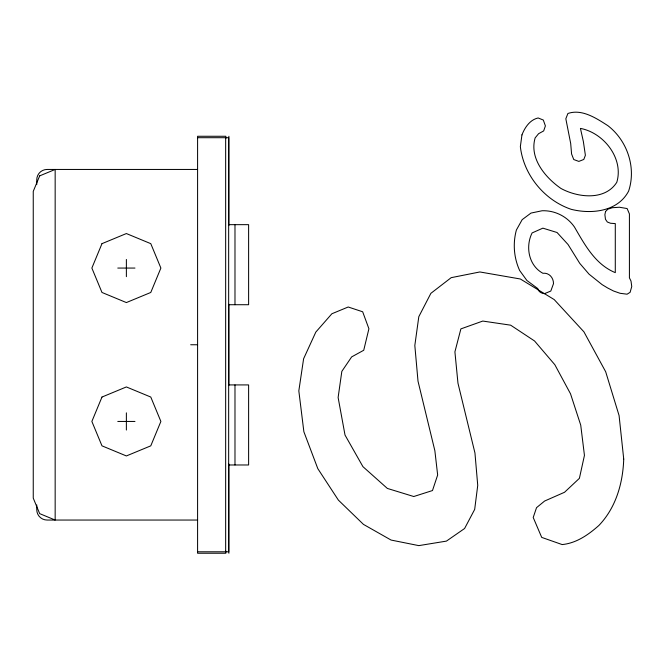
<?xml version="1.0" encoding="UTF-8"?>
<svg xmlns="http://www.w3.org/2000/svg" width="665" height="665" viewBox="0 0 665 665"><rect width="100%" height="100%" fill="white"/><g stroke="black" fill="none" stroke-linecap="round" stroke-linejoin="round"><path stroke-width="1" d="M197.588 137.705L228.66 137.705L228.66 551.792L197.588 551.792M197.588 169.45L47.107 169.45A10.349 10.349 0 0 0 36.758 179.808L36.758 184.571M228.644 224.662L248.619 224.662L248.619 304.72L228.644 304.72M117.78 268.062L134.97 268.062M190.689 344.753L197.588 344.753M228.644 384.919L248.619 384.919L248.619 464.976L228.644 464.976M117.78 421.444L134.97 421.444M197.588 520.047L47.107 520.047A10.349 10.349 0 0 1 36.758 509.698L36.758 504.926M234.986 224.662L234.986 304.72M234.986 384.919L234.986 464.976M228.885 136.267L228.885 225.468M228.885 304.296L228.885 385.201M228.885 464.029L228.885 553.238M225.851 138.345L225.851 136.267L197.588 136.267L197.588 553.238L225.851 553.238L225.851 551.16M225.659 137.705L225.659 551.792M126.375 259.466L126.375 276.657M126.375 412.849L126.375 430.039M623.728 459.091C622.881 483.28 615.973 507.611 598.907 525.45C588.475 534.702 576.422 543.197 562.149 544.569L541.709 537.395L533.214 517.486L536.53 507.669L544.627 501.036L564.535 492.275L579.398 478.335L584.444 455.375L580.728 425.118L570.512 393.796L554.843 364.728L534.544 340.97L510.654 325.177L482.782 321.062L460.878 328.892L454.91 351.86L457.961 383.181L474.951 452.99L477.736 485.375L474.685 509.398L464.594 528.509L446.414 541.111L418.809 545.624L391.07 540.055L363.464 524.394L338.377 500.105L317.812 468.65L303.872 431.751L298.826 390.879L303.606 358.759L315.817 332.084L331.877 313.764L348.202 306.997L362.666 311.777L368.909 328.759L363.73 350.264L351.652 356.897L341.835 371.369L338.119 397.512L345.019 435.068L362.932 466.655L387.354 488.426L413.763 496.522L432.483 490.546L437.653 475.018L434.868 450.729L418.011 381.186L414.827 345.484L418.809 316.681L430.887 293.323L451.194 277.662L479.864 271.96L520.338 278.992L554.186 299.566L583.912 331.818L605.682 371.76L619.082 415.559L623.728 459.091M521.95 134.904L520.354 146.624C523.588 174.853 544.278 200.198 571.185 209.317C591.559 214.429 617.835 211.636 628.608 191.129C636.447 167.663 627.319 140.623 607.86 125.66C596.447 118.337 581.933 108.619 567.91 113.491L565.832 118.752L570.695 143.532L571.584 153.972L573.754 159.542L578.841 161.404L583.795 159.459L585.383 155.294L583.355 141.495L580.429 128.403C603.67 132.717 623.978 158.47 616.796 182.285C605.083 200.872 577.785 197.671 560.919 188.436C545.167 177.455 529.165 158.303 535.134 137.913L538.583 133.707L543.671 130.922L545.391 125.918L543.313 120.041L538.135 117.963C529.922 119.767 524.801 127.547 521.95 134.904M605.574 211.478L604.884 214.67L605.474 219.284L607.328 221.994L610.57 223.265L615.291 223.59L615.291 272.642C595.233 264.412 584.784 244.762 574.469 227.039A37.764 37.764 0 0 0 542.141 210.747L530.986 213.074L522.175 219.658L516.389 230.007A59.784 59.784 0 0 0 519.631 270.464L526.904 280.497L537.786 288.568C538.293 291.711 541.534 293.431 544.477 293.664L550.795 291.062L553.496 283.681C553.588 277.637 548.957 272.509 542.881 273.273C528.717 265.601 525.192 246.715 532.1 232.933L542.881 228.153L557.054 232.509L568.043 244.504L579.78 263.398L589.065 274.18L602.124 284.637L607.544 287.928L613.537 291.004L620.071 293.29L627.078 294.196L630.104 292.334L631.75 286.549L631.01 281.079L629.414 277.845L629.414 213.922L627.128 208.561L619.431 207.239L612.374 207.713L607.91 209.143L605.574 211.478M39.667 175.876L33.25 191.37L33.25 498.135L39.667 513.629L55.162 520.047L55.162 169.45L39.667 175.876M101.978 243.656L91.87 268.062L101.978 292.459L126.375 302.567L150.78 292.459L160.88 268.062L150.78 243.656L126.375 233.548L101.978 243.656M101.978 397.047L91.87 421.444L101.978 445.841L126.375 455.949L150.78 445.841L160.88 421.444L150.78 397.047L126.375 386.939L101.978 397.047"/></g></svg>
